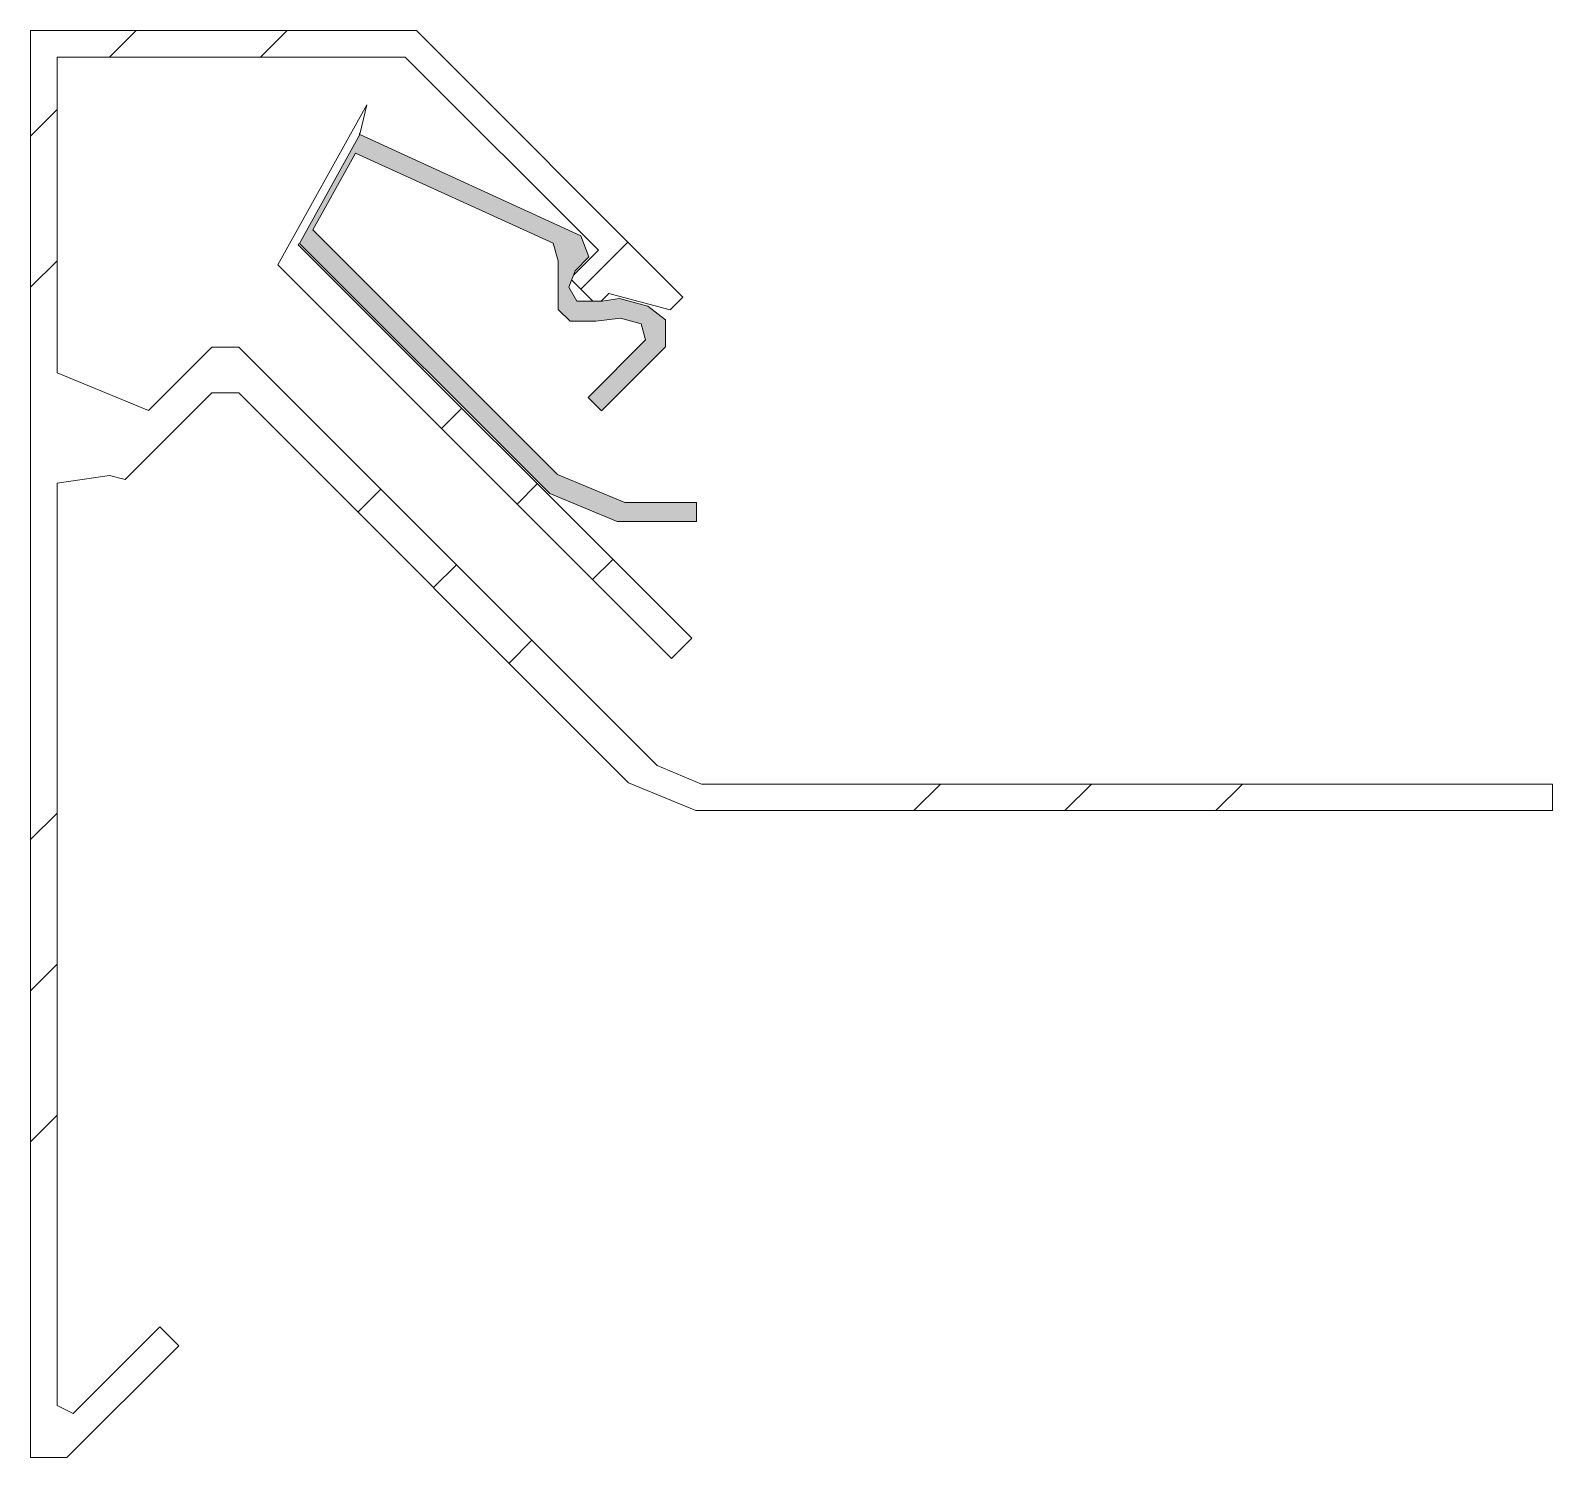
# Model space of a CAD drawing. Header units: metres. Extents: x -9.6 to 70.4, y -34 to 41.
import ezdxf

# ---------------------------------------------------------------- set-up
doc = ezdxf.new("R2010")
doc.units = ezdxf.units.M
doc.layers.add('A-DETL-GENF', color=92, linetype='Continuous', lineweight=18)
pattern_1 = [(45, (13544.73, 2319.532), (-22.45064, 22.45064), []), (45, (13552.667, 2319.532), (0, 44.90128), []), (45, (13536.792, 2319.532), (0, 44.90128), [])]

# ---------------------------------------------------------------- blocks, each defined once
blk = doc.blocks.new('41 roval 77 - Roval 151565-354291-00_0 Basismaterialen')
at = {"layer": 'A-DETL-GENF', "lineweight": 13}
h = blk.add_hatch(dxfattribs=at)
h.set_pattern_fill('FP_14', color=256, style=0, pattern_type=2)
h.set_pattern_definition(pattern_1)
h.paths.add_polyline_path([(-7.671, -34.001), (-1.792, -28.121), (-2.781, -27.131), (-7.333, -31.683), (-8.187, -31.269), (-8.187, 17.206), (-5.438, 17.607), (-4.606, 17.396), (-0.049, 21.952), (1.365, 21.952), (21.854, 1.464), (25.389, -0.003), (30.413, 0), (30.413, 1.397), (25.689, 1.397), (23.356, 2.366), (1.365, 24.357), (-0.049, 24.357), (-3.383, 21.024), (-8.186, 23.014), (-8.186, 39.599), (10.117, 39.599), (20.264, 29.452), (18.956, 28.145), (18.858, 27.888), (19.98, 26.765), (20.456, 26.815), (20.812, 27.172), (24.03, 26.309), (24.708, 26.988), (10.697, 40.999), (-9.587, 40.999), (-9.587, -34.001)])
h = blk.add_hatch(dxfattribs=at)
h.set_pattern_fill('FP_14', color=256, style=0, pattern_type=2)
h.set_pattern_definition(pattern_1)
h.paths.add_polyline_path([(24.107, 7.995), (25.167, 9.055), (4.485, 29.738), (7.748, 35.623), (8.087, 37.084), (3.424, 28.678), (21.658, 10.444)])
at = {"layer": 'A-DETL-GENF'}
blk.add_hatch(color=256, dxfattribs=at).paths.add_polyline_path([(25.413, 15.191), (25.413, 16.191), (21.658, 16.191), (18.122, 17.656), (5.262, 30.516), (7.5, 34.551), (17.892, 29.824), (18.143, 28.887), (18.143, 26.338), (18.772, 25.715), (20.137, 25.715), (21.419, 25.87), (22.516, 25.576), (22.74, 24.74), (19.718, 21.717), (20.425, 21.01), (23.787, 24.373), (23.787, 25.787), (22.867, 26.517), (21.382, 26.915), (20.456, 26.765), (19.132, 26.765), (18.708, 27.499), (19.044, 28.374), (19.769, 29.098), (19.334, 30.197), (7.726, 35.525), (4.555, 29.809), (17.708, 16.656), (21.243, 15.191)])
at = {"layer": 'A-DETL-GENF', "lineweight": 13}
h = blk.add_hatch(dxfattribs=at)
h.set_pattern_fill('FP_14', color=256, style=0, pattern_type=2)
h.set_pattern_definition(pattern_1)
h.paths.add_polyline_path([(70.413, 0), (70.413, 1.397), (30.413, 1.397), (30.413, 0)])
at = {"layer": 'A-DETL-GENF'}
for p, q in [((10.697, 40.999), (-9.587, 40.999)), ((-9.587, 40.999), (-9.587, -34.001)), ((24.708, 26.988), (10.697, 40.999)), ((-8.186, 23.014), (-8.186, 39.599)), ((-8.186, 39.599), (10.117, 39.599)), ((10.117, 39.599), (20.264, 29.452)), ((8.087, 37.084), (3.424, 28.678)), ((7.748, 35.623), (8.087, 37.084)), ((7.726, 35.525), (4.555, 29.809)), ((7.694, 35.525), (7.748, 35.623)), ((19.334, 30.197), (7.726, 35.525)), ((5.262, 30.516), (7.5, 34.551)), ((7.5, 34.551), (17.892, 29.824)), ((18.122, 17.656), (5.262, 30.516)), ((4.485, 29.738), (4.524, 29.809)), ((25.167, 9.055), (4.485, 29.738)), ((4.555, 29.809), (17.708, 16.656)), ((17.892, 29.824), (18.143, 28.887)), ((19.769, 29.098), (19.334, 30.197)), ((18.143, 28.887), (18.143, 26.338)), ((20.264, 29.452), (18.956, 28.145)), ((19.044, 28.374), (19.769, 29.098)), ((3.424, 28.678), (24.107, 7.995)), ((18.708, 27.499), (19.044, 28.374)), ((19.132, 26.765), (18.708, 27.499)), ((18.858, 27.888), (19.98, 26.765)), ((20.456, 26.765), (19.132, 26.765)), ((20.406, 26.765), (20.812, 27.172)), ((21.382, 26.915), (20.456, 26.765)), ((20.812, 27.172), (24.03, 26.309)), ((22.867, 26.517), (21.382, 26.915)), ((23.787, 25.787), (22.867, 26.517)), ((24.03, 26.309), (24.708, 26.988)), ((18.143, 26.338), (18.772, 25.715)), ((18.772, 25.715), (20.137, 25.715)), ((20.137, 25.715), (21.419, 25.87)), ((21.419, 25.87), (22.516, 25.576)), ((23.787, 24.373), (23.787, 25.787)), ((22.516, 25.576), (22.74, 24.74)), ((-0.049, 24.357), (-3.383, 21.024)), ((1.365, 24.357), (-0.049, 24.357)), ((23.356, 2.366), (1.365, 24.357)), ((22.74, 24.74), (19.718, 21.717)), ((20.425, 21.01), (23.787, 24.373)), ((-3.383, 21.024), (-8.186, 23.014)), ((-4.606, 17.396), (-0.049, 21.952)), ((-0.049, 21.952), (1.365, 21.952)), ((1.365, 21.952), (21.854, 1.464)), ((19.718, 21.717), (20.425, 21.01)), ((-8.187, 17.206), (-5.438, 17.607)), ((-5.438, 17.607), (-4.606, 17.396)), ((21.658, 16.191), (18.122, 17.656)), ((-8.187, -31.269), (-8.187, 17.206)), ((17.708, 16.656), (21.243, 15.191)), ((25.413, 16.191), (21.658, 16.191)), ((25.413, 15.191), (25.413, 16.191)), ((21.243, 15.191), (25.413, 15.191)), ((24.107, 7.995), (25.167, 9.055)), ((25.689, 1.397), (23.356, 2.366)), ((21.854, 1.464), (25.389, -0.003)), ((30.413, 1.397), (25.689, 1.397)), ((70.413, 1.397), (30.413, 1.397)), ((70.413, 0), (70.413, 1.397)), ((25.389, -0.003), (30.413, -0.003)), ((30.413, 0), (70.413, 0)), ((-2.781, -27.131), (-7.333, -31.683)), ((-1.792, -28.121), (-2.781, -27.131)), ((-7.671, -34.001), (-1.792, -28.121)), ((-7.333, -31.683), (-8.187, -31.269)), ((-9.587, -34.001), (-7.671, -34.001))]:
    blk.add_line(p, q, dxfattribs=at)

msp = doc.modelspace()

# ---------------------------------------------------------------- block references
msp.add_blockref('41 roval 77 - Roval 151565-354291-00_0 Basismaterialen', (0, 0))

doc.saveas('drawing.dxf')
